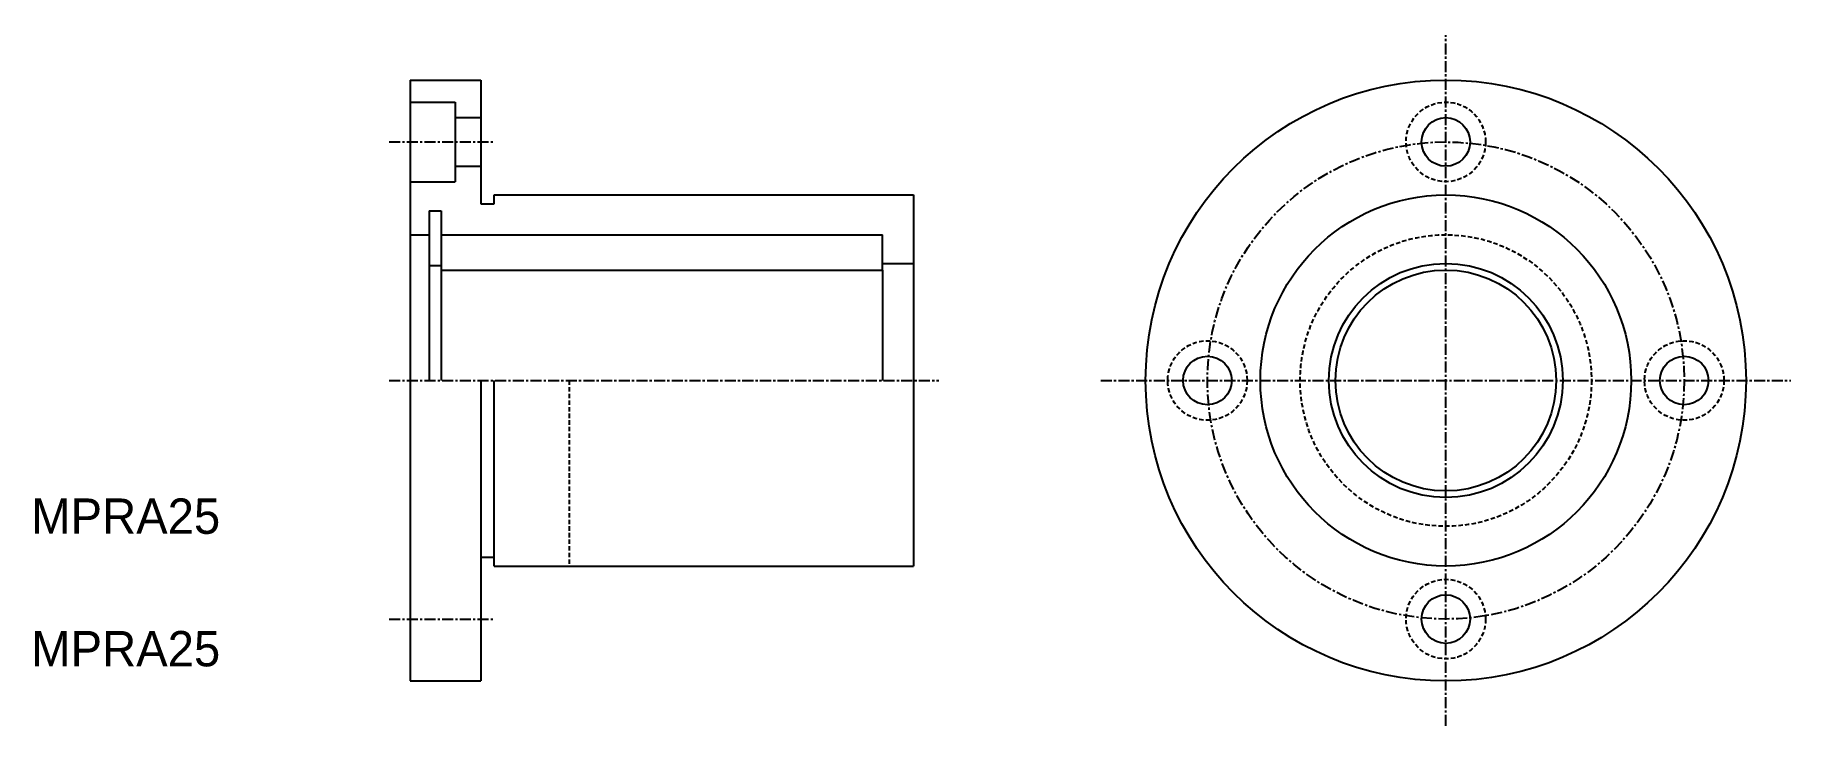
# Model space of a CAD drawing. Extents: x 514 to 712, y 529 to 607.
import ezdxf

# ---------------------------------------------------------------- set-up
doc = ezdxf.new("R2010")
doc.units = 0
doc.linetypes.add('CENTER', pattern=[2, 1.25, -0.25, 0.25, -0.25])
doc.linetypes.add('DASHED', pattern=[0.75, 0.5, -0.25])
doc.layers.get('0').update_dxf_attribs({"linetype": 'CONTINUOUS'})
doc.layers.add('CENTER', color=1, linetype='CENTER')

msp = doc.modelspace()

# ---------------------------------------------------------------- linework, layer by layer
at = {"color": 7, "linetype": 'CONTINUOUS'}
for p, q in [((555.99, 602.19), (555.99, 534.19)), ((555.99, 602.19), (563.99, 602.19)), ((563.99, 602.19), (563.99, 588.19)), ((555.99, 599.69), (561.09, 599.69)), ((561.09, 599.69), (561.09, 590.69)), ((561.09, 597.94), (563.99, 597.94)), ((555.99, 590.69), (561.09, 590.69)), ((561.09, 592.44), (563.99, 592.44)), ((565.49, 589.19), (612.99, 589.19)), ((612.99, 589.19), (612.99, 547.19)), ((558.14, 587.39), (559.49, 587.39)), ((558.14, 587.39), (558.14, 568.19)), ((559.49, 587.39), (559.49, 568.19)), ((563.99, 588.19), (565.49, 588.19)), ((555.99, 586.19), (555.99, 586.19)), ((555.99, 584.69), (558.14, 584.69)), ((559.49, 584.69), (609.49, 584.69)), ((609.49, 580.69), (609.49, 584.69)), ((558.14, 581.22), (559.49, 581.22)), ((559.49, 580.69), (609.49, 580.69)), ((609.49, 581.44), (612.99, 581.44)), ((609.49, 580.69), (609.49, 568.19)), ((555.99, 568.19), (555.99, 568.19)), ((563.99, 568.19), (563.99, 534.19)), ((565.49, 547.19), (565.49, 568.19)), ((563.99, 548.19), (565.49, 548.19)), ((565.49, 547.19), (612.99, 547.19)), ((555.99, 534.19), (563.99, 534.19))]:
    msp.add_line(p, q, dxfattribs=at)
msp.add_line((565.49, 588.19), (565.49, 589.19))
at = {"color": 3, "linetype": 'DASHED'}
msp.add_line((573.99, 568.19), (573.99, 547.19), dxfattribs=at)
at = {"color": 7, "linetype": 'CONTINUOUS'}
for centre, radius in [((673.29, 568.19), 34), ((673.29, 595.19), 2.75), ((673.29, 568.19), 21), ((673.29, 568.19), 13.25), ((673.29, 568.19), 12.5), ((646.29, 568.19), 2.75), ((700.29, 568.19), 2.75), ((673.29, 541.19), 2.75)]:
    msp.add_circle(centre, radius, dxfattribs=at)
at = {"color": 3, "linetype": 'DASHED'}
for centre, radius in [((673.29, 595.19), 4.5), ((673.29, 568.19), 16.5), ((646.29, 568.19), 4.5), ((700.29, 568.19), 4.5), ((673.29, 541.19), 4.5)]:
    msp.add_circle(centre, radius, dxfattribs=at)
at = {"layer": 'CENTER', "color": 1, "linetype": 'CENTER'}
for p, q in [((673.29, 529.1), (673.29, 607.28)), ((553.61, 595.19), (565.56, 595.19)), ((553.61, 568.19), (615.85, 568.19)), ((634.2, 568.19), (712.37, 568.19)), ((553.61, 541.19), (565.56, 541.19))]:
    msp.add_line(p, q, dxfattribs=at)
msp.add_circle((673.29, 568.19), 27, dxfattribs=at)

# ---------------------------------------------------------------- texts
at = {"color": 7, "linetype": 'CONTINUOUS'}
for p in [(513.07, 550.84), (513.07, 535.84)]:
    msp.add_text('MPRA25', height=4, dxfattribs=at).set_placement(p)

doc.saveas('drawing.dxf')
